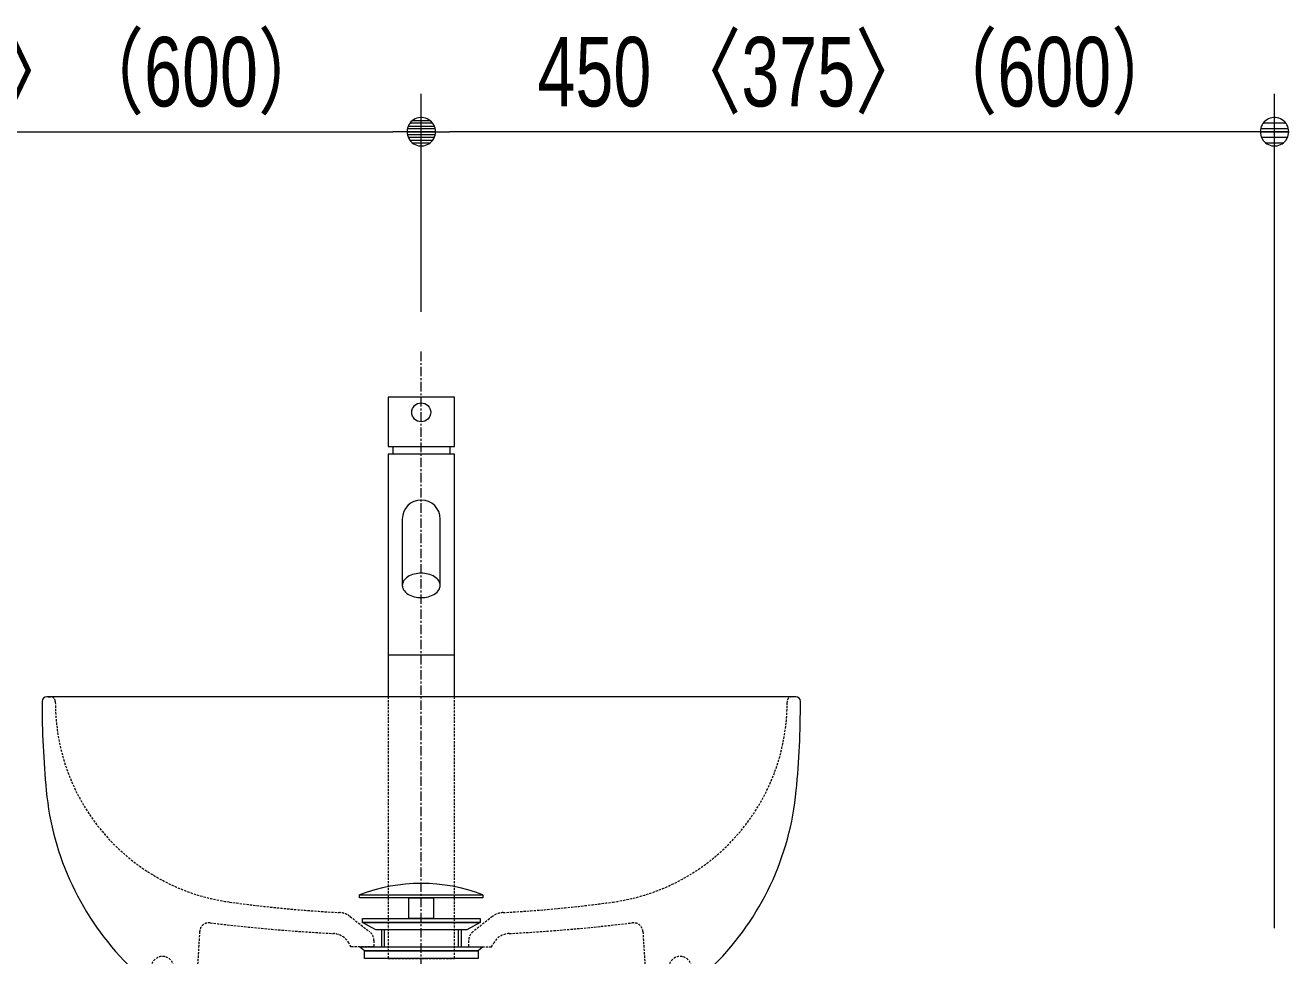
# Model space of a CAD drawing. Units: millimetres, scale not verified. Extents: x -6062 to 6062, y -3045 to 3045.
# Drawn here: x -5076 to -4410, y -1325 to -834 of the extents above; entities that cross this region are included whole.
import ezdxf
from ezdxf.enums import TextEntityAlignment as Align

# ---------------------------------------------------------------- set-up
doc = ezdxf.new("R2010")
doc.units = ezdxf.units.MM
doc.header["$LTSCALE"] = 20
doc.linetypes.add('CHAIN1', pattern=[8, 5, -1, 1, -1])
doc.linetypes.add('DASHED1', pattern=[1.8, 1.2, -0.6])
for name, color, linetype, lineweight in [('0-2_2寸法-1', 7, 'Continuous', 9), ('0-3_0', 7, 'Continuous', 9), ('0-5_5ボウル・キャビネット', 7, 'DASHED1', 9), ('0-7_4給排水', 7, 'Continuous', 9)]:
    doc.layers.add(name, color=color, linetype=linetype, lineweight=lineweight)
doc.styles.add('ＭＳ Ｐゴシック', font='')
doc.styles.get('ＭＳ Ｐゴシック').set_extended_font_data('MS PGothic')

# ---------------------------------------------------------------- blocks, each defined once
blk = doc.blocks.new('_Dot')
at = {"layer": '0-3_0'}
for p, q in [((-10, 0), (-20, 0)), ((9.78, 2), (-9.78, 2)), ((7.99, 6), (-7.99, 6)), ((9.16, -3.98), (-9.16, -3.98)), ((6, -7.98), (-6, -7.98))]:
    blk.add_line(p, q, dxfattribs=at)
for points in [[(10, 0), (9.92, 1.25), (9.69, 2.49), (9.3, 3.68), (8.76, 4.82), (8.09, 5.88), (7.29, 6.85), (6.37, 7.71), (5.36, 8.44), (4.26, 9.05), (3.09, 9.51), (1.87, 9.82), (0.63, 9.98), (-0.63, 9.98), (-1.87, 9.82), (-3.09, 9.51), (-4.26, 9.05), (-5.36, 8.44), (-6.37, 7.71), (-7.29, 6.85), (-8.09, 5.88), (-8.76, 4.82), (-9.3, 3.68), (-9.69, 2.49), (-9.92, 1.25), (-10, 0), (0, 0)], [(-10, 0), (-9.92, -1.25), (-9.69, -2.49), (-9.3, -3.68), (-8.76, -4.82), (-8.09, -5.88), (-7.29, -6.85), (-6.37, -7.71), (-5.36, -8.44), (-4.26, -9.05), (-3.09, -9.51), (-1.87, -9.82), (-0.63, -9.98), (0.63, -9.98), (1.87, -9.82), (3.09, -9.51), (4.26, -9.05), (5.36, -8.44), (6.37, -7.71), (7.29, -6.85), (8.09, -5.88), (8.76, -4.82), (9.3, -3.68), (9.69, -2.49), (9.92, -1.25), (10, 0), (0, 0)]]:
    blk.add_lwpolyline(points, close=True, dxfattribs=at)
blk = doc.blocks.new('グループ-6')
at = {"layer": '0-5_5ボウル・キャビネット', "linetype": 'Continuous'}
blk.add_line((-57650, -23760), (-65550, -23760), dxfattribs=at)
blk.add_lwpolyline([(-64690.3, -26589.7), (-64680, -26600), (-58520, -26600), (-58509.7, -26589.7)], dxfattribs=at)
for centre, radius, start, end in [((-65550, -23810), 50, 90, 180), ((-55600, -23810), 10000, 180, 185.39698), ((-57650, -23810), 50, 0, 90), ((-67600, -23810), 10000, 354.60302, 0), ((-62569, -24468.4), 3000, 185.39698, 225), ((-60631, -24468.4), 3000, 315, 354.60302)]:
    blk.add_arc(centre, radius, start, end, dxfattribs=at)
blk = doc.blocks.new('グループ-7')
at = {"layer": '0-5_5ボウル・キャビネット'}
for p, q in [((-65536, -23760), (-65510, -23760)), ((-65460, -23810), (-65460, -23816.2)), ((-57740, -23810), (-57740, -23816.2)), ((-57664, -23760), (-57690, -23760)), ((-62350.1, -26079), (-62146.1, -26238.4)), ((-60849.9, -26079), (-61053.9, -26238.4))]:
    blk.add_line(p, q, dxfattribs=at)
for points in [[(-63937.8, -26238.2), (-63960, -26600), (-64211.7, -26600)], [(-59262.2, -26238.2), (-59240, -26600), (-58988.3, -26600)], [(-62100, -26333), (-62100, -26400), (-62340, -26400), (-62364.3, -26358)], [(-61100, -26333), (-61100, -26400), (-60860, -26400), (-60835.7, -26358)]]:
    blk.add_lwpolyline(points, dxfattribs=at)
for centre, radius, start, end in [((-65510, -23810), 50, 0, 90), ((-63330, -23816.2), 2130, 180, 262.10655), ((-59870, -23816.2), 2130, 277.89345, 0), ((-57690, -23810), 50, 90, 180), ((-61740, -12348.3), 13707.6, 262.10655, 266.97778), ((-61460, -12348.3), 13707.6, 273.02222, 277.89345), ((-62473.3, -26236.6), 200, 51.99455, 86.97778), ((-60726.7, -26236.6), 200, 93.02222, 128.00545), ((-63838, -26244.4), 100, 83.08192, 176.4834), ((-61507.4, -7036.4), 19248.8, 263.08192, 266.96396), ((-62220, -26333), 120, 0, 51.99455), ((-60980, -26333), 120, 128.00545, 180), ((-61692.6, -7036.4), 19248.8, 273.03604, 276.91808), ((-59362, -26244.4), 100, 3.5166, 96.91808), ((-62537.5, -26458), 200, 30, 86.96396), ((-60662.5, -26458), 200, 93.03604, 150), ((-64330, -26620), 120, 9.59407, 170.40593), ((-58870, -26620), 120, 9.59407, 170.40593)]:
    blk.add_arc(centre, radius, start, end, dxfattribs=at)
blk.add_blockref('グループ-6', (0, 0), dxfattribs=at)
blk = doc.blocks.new('グループ-13')
at = {"layer": '0-7_4給排水'}
for p, q in [((-61900, -21120), (-61900, -21200)), ((-61300, -21120), (-61300, -21200)), ((-61250, -23320), (-61950, -23320))]:
    blk.add_line(p, q, dxfattribs=at)
blk.add_lwpolyline([(-61950, -20600), (-61950, -21120), (-61250, -21120), (-61250, -20600)], close=True, dxfattribs=at)
for points in [[(-61250, -23760), (-61250, -21200), (-61950, -21200), (-61950, -23760)], [(-61800, -21885.7), (-61800, -22585.7), (-61799.2, -22597.3), (-61796.7, -22609.1), (-61792.3, -22621.1), (-61786, -22633), (-61777.7, -22644.8), (-61767.4, -22656.1), (-61755.3, -22666.8), (-61741.4, -22676.6), (-61726.1, -22685.5), (-61709.4, -22693.3)], [(-61709.4, -22693.3), (-61691.9, -22699.9), (-61673.6, -22705.3), (-61655, -22709.3), (-61636.4, -22712.1), (-61618, -22713.8), (-61600, -22714.3), (-61582, -22713.8), (-61563.6, -22712.1), (-61545, -22709.3), (-61526.4, -22705.3), (-61508.1, -22699.9), (-61490.6, -22693.3), (-61473.9, -22685.5), (-61458.6, -22676.6), (-61444.7, -22666.8), (-61432.6, -22656.1), (-61422.3, -22644.8), (-61414, -22633), (-61407.7, -22621.1), (-61403.3, -22609.1), (-61400.8, -22597.3), (-61400, -22585.7), (-61400, -21885.7)], [(-61400, -22585.7), (-61400.8, -22574.2), (-61403.3, -22562.3), (-61407.7, -22550.3), (-61414, -22538.4), (-61422.3, -22526.7), (-61432.6, -22515.4), (-61444.7, -22504.7), (-61458.6, -22494.8), (-61473.9, -22485.9), (-61490.6, -22478.1), (-61508.1, -22471.5), (-61526.4, -22466.2), (-61545, -22462.1), (-61563.6, -22459.3), (-61582, -22457.7), (-61600, -22457.2), (-61618, -22457.7), (-61636.4, -22459.3), (-61655, -22462.1), (-61673.6, -22466.2), (-61691.9, -22471.5), (-61709.4, -22478.1), (-61726.1, -22485.9), (-61741.4, -22494.8), (-61755.3, -22504.7), (-61767.4, -22515.4), (-61777.7, -22526.7), (-61786, -22538.4), (-61792.3, -22550.3), (-61796.7, -22562.3), (-61799.2, -22574.2), (-61800, -22585.7)]]:
    blk.add_lwpolyline(points, dxfattribs=at)
at = {"layer": '0-7_4給排水', "linetype": 'DASHED1'}
blk.add_lwpolyline([(-61950, -23760), (-61950, -26520), (-61250, -26520), (-61250, -23760)], dxfattribs=at)
at = {"layer": '0-7_4給排水'}
blk.add_circle((-61600, -20760), 100, dxfattribs=at)
for start, end in [(90, 180), (0, 90)]:
    blk.add_arc((-61600, -21885.7), 200, start, end, dxfattribs=at)
blk = doc.blocks.new('グループ-14')
at = {"layer": '0-7_4給排水', "linetype": 'CHAIN1'}
blk.add_line((-61600, -41500), (-61600, -20100), dxfattribs=at)
at = {"layer": '0-7_4給排水'}
for p, q in [((-62020, -26220), (-62020, -26400)), ((-61990, -26220), (-61990, -26400)), ((-61210, -26220), (-61210, -26400)), ((-61180, -26220), (-61180, -26400))]:
    blk.add_line(p, q, dxfattribs=at)
for points in [[(-62250, -25850), (-60950, -25850), (-60950, -25880), (-62250, -25880)], [(-61730, -25880), (-61470, -25880), (-61470, -26100), (-61730, -26100)], [(-62220, -26100), (-60980, -26100), (-60980, -26140), (-62220, -26140)], [(-62080, -26220), (-62220, -26140), (-60980, -26140), (-61120, -26220)], [(-62200, -26440), (-62250, -26400), (-60950, -26400), (-61000, -26440)], [(-62200, -26440), (-61000, -26440), (-61000, -26520), (-62200, -26520)]]:
    blk.add_lwpolyline(points, close=True, dxfattribs=at)
blk.add_arc((-61600, -27550.4), 1820.4, 69.08018, 110.91982, dxfattribs=at)

msp = doc.modelspace()

# ---------------------------------------------------------------- linework, layer by layer
at = {"layer": '0-2_2寸法-1'}
for p, q in [((-4867.5, -985), (-4867.5, -870)), ((-4867.5, -985), (-4867.5, -870)), ((-4417.5, -1310), (-4417.5, -870)), ((-5302.49, -890), (-4882.51, -890)), ((-4432.51, -890), (-4852.49, -890))]:
    msp.add_line(p, q, dxfattribs=at)

# ---------------------------------------------------------------- block references
at = {"layer": '0-2_2寸法-1', "xscale": 0.7503418, "yscale": 0.7503418}
for p in [(-4867.5, -890), (-4417.5, -890)]:
    msp.add_blockref('_Dot', p, dxfattribs=at)
at = {"layer": '0-2_2寸法-1', "xscale": 0.7503418, "yscale": 0.7503418, "rotation": 180}
msp.add_blockref('_Dot', (-4867.5, -890), dxfattribs=at)
at = {"layer": '0-5_5ボウル・キャビネット', "xscale": 0.05, "yscale": 0.05}
msp.add_blockref('グループ-7', (-1787.5, 0), dxfattribs=at)
at = {"layer": '0-7_4給排水', "xscale": 0.05, "yscale": 0.05}
for name in ['グループ-14', 'グループ-13']:
    msp.add_blockref(name, (-1787.5, 0), dxfattribs=at)

# ---------------------------------------------------------------- texts
at = {"layer": '0-2_2寸法-1', "style": 'ＭＳ Ｐゴシック', "width": 0.75}
for p in [(-5256.19, -887.65), (-4806.19, -887.65)]:
    msp.add_text('450 〈375〉（600）', height=36.66, dxfattribs=at).set_placement(p, align=Align.BOTTOM_LEFT)

doc.saveas('drawing.dxf')
